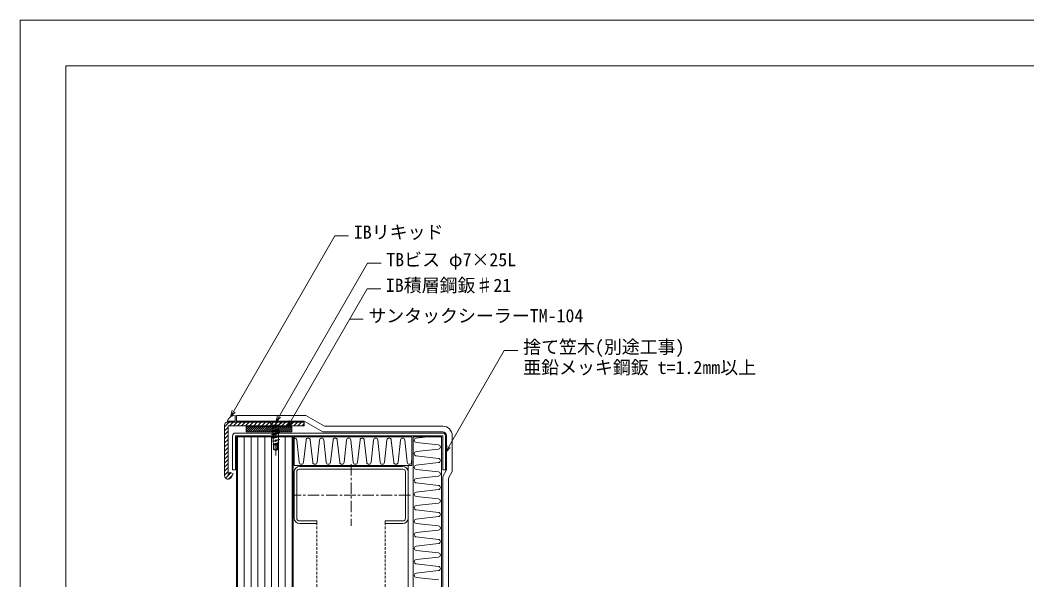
# Model space of a CAD drawing. Units: millimetres, scale not verified. Extents: x -840 to 840, y -594 to 594.
# Drawn here: x -840 to 44, y 103 to 594 of the extents above; entities that cross this region are included whole.
import ezdxf
from ezdxf.enums import TextEntityAlignment as Align

# ---------------------------------------------------------------- set-up
doc = ezdxf.new("R2010")
doc.units = ezdxf.units.MM
doc.header["$LTSCALE"] = 2
doc.linetypes.add('CHAIN1', pattern=[8, 5, -1, 1, -1])
doc.linetypes.add('DASHED1', pattern=[1.8, 1.2, -0.6])
for name, color, linetype, lineweight in [('0-0_輪郭線', 2, 'Continuous', 9), ('0-1_図面枠', 7, 'Continuous', 9), ('0-2_文字', 5, 'Continuous', 9), ('0-6_鋼材(受け鋼鈑)', 7, 'Continuous', 9), ('0-7_躯体', 7, 'Continuous', 9), ('0-8_鋼材(C型・H鋼ｅｔｃ)', 7, 'Continuous', 9), ('0-9_中心線', 2, 'CHAIN1', 9), ('0-A_IBｼｰﾄ', 4, 'Continuous', 9), ('0-B_寸法線', 7, 'Continuous', 9), ('0-C_部材(積層鋼板)', 4, 'Continuous', 9), ('0-D_IBリキッド', 7, 'Continuous', 9), ('0-E_断熱材', 4, 'Continuous', 9), ('0-F_部材(ﾋﾞｽ類)', 7, 'Continuous', 9), ('1-4_ブチルﾃｰﾌﾟ', 4, 'Continuous', 9)]:
    doc.layers.add(name, color=color, linetype=linetype, lineweight=lineweight)
doc.styles.add('ＭＳ ゴシック', font='')
doc.styles.get('ＭＳ ゴシック').set_extended_font_data('MS Gothic')

msp = doc.modelspace()

# ---------------------------------------------------------------- linework, layer by layer
at = {"layer": '0-0_輪郭線'}
msp.add_lwpolyline([(800, 554), (-800, 554), (-800, -554), (800, -554)], close=True, dxfattribs=at)
at = {"layer": '0-1_図面枠'}
msp.add_lwpolyline([(840, -594), (840, 594), (-840, 594), (-840, -594)], close=True, dxfattribs=at)
at = {"layer": '0-6_鋼材(受け鋼鈑)'}
msp.add_line((-469.057, 231.646), (-651.057, 231.646), dxfattribs=at)
for points in [[(-653.457, 229.246), (-653.457, 199.246), (-651.057, 199.246)], [(-651.057, 199.246), (-651.057, 229.246), (-469.057, 229.246), (-469.057, 199.246), (-466.657, 199.246), (-466.657, 229.246)]]:
    msp.add_lwpolyline(points, dxfattribs=at)
for centre, start, end in [((-651.057, 229.246), 90, 180), ((-469.057, 229.246), 0, 90)]:
    msp.add_arc(centre, 2.4, start, end, dxfattribs=at)
at = {"layer": '0-7_躯体'}
for p, q in [((-650.057, 228.246), (-600.457, 228.246)), ((-650.057, -432.454), (-650.057, 228.246)), ((-600.457, -432.454), (-600.457, 228.246)), ((-499.457, 203.246), (-499.457, 197.646)), ((-499.457, 156.846), (-499.457, -432.454))]:
    msp.add_line(p, q, dxfattribs=at)
at = {"layer": '0-7_躯体', "color": 4}
for p, q in [((-649.257, -432.454), (-649.257, 228.246)), ((-643.257, -432.454), (-643.257, 228.246)), ((-637.257, -432.454), (-637.257, 228.246)), ((-631.257, -432.454), (-631.257, 228.246)), ((-625.257, -432.454), (-625.257, 228.246)), ((-619.257, -432.454), (-619.257, 228.246)), ((-613.257, -432.454), (-613.257, 228.246)), ((-607.257, -432.454), (-607.257, 228.246)), ((-601.257, -432.454), (-601.257, 228.246))]:
    msp.add_line(p, q, dxfattribs=at)
at = {"layer": '0-8_鋼材(C型・H鋼ｅｔｃ)'}
for p, q in [((-599.457, 197.646), (-599.457, 156.846)), ((-597.157, 156.846), (-597.157, 197.646)), ((-504.057, 202.246), (-594.857, 202.246)), ((-594.857, 199.946), (-504.057, 199.946)), ((-501.757, 197.646), (-501.757, 156.846)), ((-499.457, 156.846), (-499.457, 197.646))]:
    msp.add_line(p, q, dxfattribs=at)
at = {"layer": '0-8_鋼材(C型・H鋼ｅｔｃ)', "linetype": 'DASHED1'}
for p, q in [((-579.457, -432.454), (-579.457, 152.246)), ((-519.457, -432.454), (-519.457, 152.246))]:
    msp.add_line(p, q, dxfattribs=at)
at = {"layer": '0-8_鋼材(C型・H鋼ｅｔｃ)'}
for points in [[(-594.857, 152.246), (-579.457, 152.246), (-579.457, 154.546), (-594.857, 154.546)], [(-504.057, 154.546), (-519.457, 154.546), (-519.457, 152.246), (-504.057, 152.246)]]:
    msp.add_lwpolyline(points, dxfattribs=at)
for centre, radius, start, end in [((-594.857, 197.646), 4.6, 90, 180), ((-594.857, 197.646), 2.3, 90, 180), ((-504.057, 197.646), 4.6, 0, 90), ((-504.057, 197.646), 2.3, 0, 90), ((-594.857, 156.846), 4.6, 180, 270), ((-594.857, 156.846), 2.3, 180, 270), ((-504.057, 156.846), 2.3, 270, 0), ((-504.057, 156.846), 4.6, 270, 0)]:
    msp.add_arc(centre, radius, start, end, dxfattribs=at)
at = {"layer": '0-9_中心線'}
for p, q in [((-615.632, 211.948), (-615.632, 242.87)), ((-549.457, 204.246), (-549.457, 150.246)), ((-497.457, 177.246), (-601.457, 177.246))]:
    msp.add_line(p, q, dxfattribs=at)
at = {"layer": '0-A_IBｼｰﾄ', "color": 7}
for p, q in [((-589.292, 247.146), (-650.132, 247.146)), ((-650.132, 242.146), (-650.132, 247.146)), ((-590.632, 242.146), (-650.132, 242.146)), ((-590.632, 242.146), (-574.178, 232.646)), ((-589.292, 247.146), (-572.838, 237.646)), ((-469.057, 232.646), (-574.178, 232.646)), ((-469.057, 237.646), (-572.838, 237.646)), ((-465.657, 199.246), (-465.657, 229.246)), ((-460.657, 197.906), (-460.657, 229.246)), ((-465.657, 199.246), (-469.057, 193.357)), ((-460.657, 197.906), (-464.057, 192.017)), ((-469.057, -212.583), (-469.057, 193.357)), ((-464.057, -210.764), (-464.057, 192.017))]:
    msp.add_line(p, q, dxfattribs=at)
for radius in [8.4, 3.4]:
    msp.add_arc((-469.057, 229.246), radius, 0, 90, dxfattribs=at)
at = {"layer": '0-B_寸法線'}
msp.add_line((-550.916, 331.448), (-538.916, 331.448), dxfattribs=at)
for points in [[(-655.433, 245.767), (-563.62, 404.795), (-551.62, 404.795)], [(-615.632, 241.306), (-535.187, 380.642), (-523.187, 380.642)], [(-605.457, 236.979), (-535.519, 358.117), (-523.519, 358.117)], [(-466.657, 214.556), (-414.99, 304.047), (-402.99, 304.047)], [(-651.191, 250.01), (-655.433, 245.767), (-653.88, 251.563)], [(-611.389, 245.549), (-615.632, 241.306), (-614.079, 247.102)], [(-601.215, 241.222), (-605.457, 236.979), (-603.905, 242.775)], [(-462.415, 218.799), (-466.657, 214.556), (-465.105, 220.352)]]:
    msp.add_lwpolyline(points, dxfattribs=at)
at = {"layer": '0-C_部材(積層鋼板)'}
for p, q in [((-660.632, 237.083), (-656.569, 241.146)), ((-656.2, 237.979), (-653.034, 241.146)), ((-652.665, 237.979), (-649.498, 241.146)), ((-649.129, 237.979), (-645.963, 241.146)), ((-645.594, 237.979), (-642.427, 241.146)), ((-642.058, 237.979), (-638.892, 241.146)), ((-638.523, 237.979), (-635.356, 241.146)), ((-634.987, 237.979), (-631.821, 241.146)), ((-631.452, 237.979), (-628.285, 241.146)), ((-627.916, 237.979), (-624.75, 241.146)), ((-624.381, 237.979), (-621.214, 241.146)), ((-620.845, 237.979), (-617.678, 241.146)), ((-613.774, 237.979), (-610.607, 241.146)), ((-610.239, 237.979), (-607.072, 241.146)), ((-606.703, 237.979), (-603.536, 241.146)), ((-603.167, 237.979), (-600.001, 241.146)), ((-599.632, 237.979), (-596.465, 241.146)), ((-596.096, 237.979), (-592.93, 241.146)), ((-592.561, 237.979), (-590.632, 239.908)), ((-660.632, 233.547), (-657.465, 236.714)), ((-660.632, 230.012), (-657.465, 233.178)), ((-657.465, 195.139), (-657.465, 237.479)), ((-660.632, 226.476), (-657.465, 229.643)), ((-660.632, 222.941), (-657.465, 226.107)), ((-660.632, 219.405), (-657.465, 222.572)), ((-660.632, 215.87), (-657.465, 219.036)), ((-660.632, 212.334), (-657.465, 215.501)), ((-660.632, 208.799), (-657.465, 211.965)), ((-660.632, 205.263), (-657.465, 208.43)), ((-660.632, 201.728), (-657.465, 204.894)), ((-660.632, 198.192), (-657.465, 201.359)), ((-660.632, 194.656), (-657.465, 197.823)), ((-659.698, 192.055), (-654.935, 196.818)), ((-657.024, 191.193), (-653.841, 194.376))]:
    msp.add_line(p, q, dxfattribs=at)
at = {"layer": '0-C_部材(積層鋼板)', "color": 7}
for p, q in [((-660.632, 238.646), (-660.632, 194.265)), ((-657.465, 195.139), (-657.465, 237.479))]:
    msp.add_line(p, q, dxfattribs=at)
at = {"layer": '0-C_部材(積層鋼板)'}
for points in [[(-660.632, 238.646), (-660.632, 194.265), (-660.632, 194.271)], [(-656.965, 237.979), (-615.632, 237.979), (-615.632, 241.146), (-658.132, 241.146)], [(-617.31, 237.979), (-615.632, 239.656), (-614.143, 241.146)], [(-654.805, 192.707), (-653.057, 195.734), (-655.8, 197.317), (-657.112, 195.045)]]:
    msp.add_lwpolyline(points, dxfattribs=at)
at = {"layer": '0-C_部材(積層鋼板)', "color": 7}
for points in [[(-656.965, 237.979), (-590.632, 237.979), (-590.632, 241.146), (-658.132, 241.146)], [(-654.805, 192.707), (-653.057, 195.734), (-655.8, 197.317), (-657.112, 195.045)]]:
    msp.add_lwpolyline(points, dxfattribs=at)
at = {"layer": '0-C_部材(積層鋼板)'}
msp.add_lwpolyline([(-590.632, 237.979), (-590.632, 241.146), (-615.632, 241.146), (-615.632, 237.979)], close=True, dxfattribs=at)
for centre, radius, start, end in [((-658.132, 238.646), 2.5, 90, 180), ((-656.965, 237.479), 0.5, 90, 180), ((-657.276, 195.139), 0.19, 180, 330), ((-657.509, 194.268), 3.123, 179.94418, 330)]:
    msp.add_arc(centre, radius, start, end, dxfattribs=at)
at = {"layer": '0-C_部材(積層鋼板)', "color": 7}
for centre, radius, start, end in [((-658.132, 238.646), 2.5, 90, 180), ((-656.965, 237.479), 0.5, 90, 180), ((-657.276, 195.139), 0.19, 180, 330), ((-657.509, 194.268), 3.123, 179.94418, 330)]:
    msp.add_arc(centre, radius, start, end, dxfattribs=at)
at = {"layer": '0-D_IBリキッド'}
for q in [(-658.132, 242.146), (-651.132, 247.146)]:
    msp.add_line((-651.132, 242.146), q, dxfattribs=at)
msp.add_arc((-651.132, 239.746), 7.4, 90, 161.07536, dxfattribs=at)
at = {"layer": '0-E_断熱材', "color": 7}
for p, q in [((-599.457, 228.246), (-496.057, 228.246)), ((-599.457, 203.246), (-599.457, 228.246)), ((-496.057, 203.246), (-496.057, 228.246)), ((-495.057, -233.754), (-495.057, 228.246)), ((-496.057, 203.246), (-599.457, 203.246))]:
    msp.add_line(p, q, dxfattribs=at)
at = {"layer": '0-E_断熱材'}
for p, q in [((-597.141, 225.524), (-594.974, 205.967)), ((-589.051, 225.524), (-591.218, 205.967)), ((-585.295, 225.524), (-583.128, 205.967)), ((-577.205, 225.524), (-579.373, 205.967)), ((-573.45, 225.524), (-571.283, 205.967)), ((-565.36, 225.524), (-567.527, 205.967)), ((-561.604, 225.524), (-559.437, 205.967)), ((-553.514, 225.524), (-555.681, 205.967)), ((-549.758, 225.524), (-547.591, 205.967)), ((-541.669, 225.524), (-543.836, 205.967)), ((-537.913, 225.524), (-535.746, 205.967)), ((-529.823, 225.524), (-531.99, 205.967)), ((-526.067, 225.524), (-523.9, 205.967)), ((-517.977, 225.524), (-520.144, 205.967)), ((-514.222, 225.524), (-512.055, 205.967)), ((-506.132, 225.524), (-508.299, 205.967)), ((-502.376, 225.524), (-500.209, 205.967)), ((-482.557, 228.246), (-492.336, 227.162)), ((-472.779, 221.239), (-492.336, 223.406)), ((-472.779, 217.484), (-492.336, 215.316)), ((-496.057, 209.539), (-496.453, 205.967)), ((-472.779, 209.394), (-492.336, 211.561)), ((-472.779, 205.638), (-492.336, 203.471)), ((-472.779, 197.548), (-492.336, 199.715)), ((-472.779, 193.792), (-492.336, 191.625)), ((-472.779, 185.702), (-492.336, 187.87)), ((-472.779, 181.947), (-492.336, 179.78)), ((-472.779, 173.857), (-492.336, 176.024)), ((-472.779, 170.101), (-492.336, 167.934)), ((-472.779, 162.011), (-492.336, 164.178)), ((-472.779, 158.255), (-492.336, 156.088)), ((-472.779, 150.166), (-492.336, 152.333)), ((-472.779, 146.41), (-492.336, 144.243)), ((-472.779, 138.32), (-492.336, 140.487)), ((-472.779, 134.564), (-492.336, 132.397)), ((-472.779, 126.474), (-492.336, 128.641)), ((-472.779, 122.719), (-492.336, 120.552)), ((-472.779, 114.629), (-492.336, 116.796)), ((-472.779, 110.873), (-492.336, 108.706)), ((-472.779, 102.783), (-492.336, 104.95))]:
    msp.add_line(p, q, dxfattribs=at)
at = {"layer": '0-E_断熱材', "color": 7}
msp.add_lwpolyline([(-495.057, 228.246), (-470.057, 228.246), (-470.057, -233.754), (-495.057, -233.754)], dxfattribs=at)
at = {"layer": '0-E_断熱材'}
for centre, start, end in [((-599.019, 225.348), 5.35135, 103.44688), ((-587.173, 225.348), 5.35135, 174.64865), ((-575.328, 225.348), 5.35135, 174.64865), ((-563.482, 225.348), 5.35135, 174.64865), ((-551.636, 225.348), 5.35135, 174.64865), ((-539.791, 225.348), 5.35135, 174.64865), ((-527.945, 225.348), 5.35135, 174.64865), ((-516.1, 225.348), 5.35135, 174.64865), ((-504.254, 225.348), 5.35135, 174.64865), ((-492.16, 225.284), 95.35135, 264.64865), ((-472.955, 219.361), 275.35135, 84.64865), ((-492.16, 213.439), 95.35135, 264.64865), ((-593.096, 206.143), 185.35135, 354.64865), ((-581.25, 206.143), 185.35135, 354.64865), ((-569.405, 206.143), 185.35135, 354.64865), ((-557.559, 206.143), 185.35135, 354.64865), ((-545.714, 206.143), 185.35135, 354.64865), ((-533.868, 206.143), 185.35135, 354.64865), ((-522.022, 206.143), 185.35135, 354.64865), ((-510.177, 206.143), 185.35135, 354.64865), ((-498.331, 206.143), 185.35135, 354.64865), ((-492.16, 201.593), 95.35135, 264.64865), ((-472.955, 207.516), 275.35135, 84.64865), ((-472.955, 195.67), 275.35135, 84.64865), ((-492.16, 189.747), 95.35135, 264.64865), ((-472.955, 183.825), 275.35135, 84.64865), ((-492.16, 177.902), 95.35135, 264.64865), ((-492.16, 166.056), 95.35135, 264.64865), ((-472.955, 171.979), 275.35135, 84.64865), ((-472.955, 160.133), 275.35135, 84.64865), ((-492.16, 154.211), 95.35135, 264.64865), ((-492.16, 142.365), 95.35135, 264.64865), ((-472.955, 148.288), 275.35135, 84.64865), ((-472.955, 136.442), 275.35135, 84.64865), ((-492.16, 130.519), 95.35135, 264.64865), ((-472.955, 124.597), 275.35135, 84.64865), ((-492.16, 118.674), 95.35135, 264.64865), ((-492.16, 106.828), 95.35135, 264.64865), ((-472.955, 112.751), 275.35135, 84.64865)]:
    msp.add_arc(centre, 1.886, start, end, dxfattribs=at)
at = {"layer": '0-F_部材(ﾋﾞｽ類)'}
for p, q in [((-621.146, 241.306), (-610.118, 241.306)), ((-621.146, 241.306), (-621.146, 241.146)), ((-621.146, 241.146), (-610.118, 241.146)), ((-618.398, 238.398), (-621.146, 241.146)), ((-612.866, 238.398), (-610.118, 241.146)), ((-610.118, 241.306), (-610.118, 241.146)), ((-618.398, 238.398), (-612.866, 238.398)), ((-618.398, 238.398), (-618.398, 237.191)), ((-618.398, 237.191), (-612.866, 237.191)), ((-618.138, 233.751), (-618.138, 236.867)), ((-618.132, 237.1), (-618.132, 237.191)), ((-618.132, 230.657), (-618.132, 232.953)), ((-618.132, 227.594), (-618.132, 229.859)), ((-617.178, 237.101), (-617.158, 237.101)), ((-617.178, 237.014), (-617.158, 237.014)), ((-613.138, 235.277), (-613.138, 237.191)), ((-613.132, 232.181), (-613.132, 234.451)), ((-613.132, 229.119), (-613.132, 231.356)), ((-612.866, 238.398), (-612.866, 237.191)), ((-618.505, 224.475), (-618.01, 224.475)), ((-618.01, 226.73), (-617.872, 224.53)), ((-618.01, 224.475), (-613.172, 225.988)), ((-612.457, 225.988), (-618.01, 224.475)), ((-613.172, 225.493), (-618.01, 224.173)), ((-618.01, 221.795), (-617.872, 221.795)), ((-617.872, 224.173), (-617.706, 221.865)), ((-612.952, 223.335), (-617.872, 221.795)), ((-613.31, 223.115), (-617.872, 221.658)), ((-617.442, 221.308), (-617.707, 221.725)), ((-617.222, 217.81), (-617.222, 221.308)), ((-615.632, 221.308), (-614.837, 222.628)), ((-615.632, 216.308), (-615.632, 221.308)), ((-615.258, 221.929), (-613.877, 221.929)), ((-613.877, 217.628), (-613.877, 221.929)), ((-613.722, 221.308), (-613.455, 223.057)), ((-613.311, 225.446), (-613.455, 223.251)), ((-612.952, 223.335), (-613.31, 223.115)), ((-613.172, 228.27), (-613.255, 225.988)), ((-612.952, 223.335), (-613.255, 223.335)), ((-612.457, 225.988), (-613.172, 225.988)), ((-612.457, 225.988), (-613.172, 225.493)), ((-617.222, 217.81), (-617.607, 217.325)), ((-615.632, 216.308), (-617.607, 217.325)), ((-615.582, 216.333), (-617.222, 217.81)), ((-615.632, 216.308), (-613.575, 217.325)), ((-615.631, 216.374), (-613.877, 217.628)), ((-613.575, 217.325), (-613.877, 217.628))]:
    msp.add_line(p, q, dxfattribs=at)
for points in [[(-611.935, 235.143), (-613.172, 235.281), (-618.01, 233.768), (-619.33, 233.592), (-618.01, 232.888), (-613.172, 234.428)], [(-611.935, 232.048), (-613.172, 232.186), (-618.01, 230.673), (-619.33, 230.497), (-618.01, 229.793), (-613.172, 231.333)], [(-611.935, 228.985), (-613.172, 229.123), (-618.01, 227.61), (-619.33, 227.434), (-618.01, 226.73), (-613.172, 228.27)]]:
    msp.add_lwpolyline(points, close=True, dxfattribs=at)
for points in [[(-612.177, 235.17), (-613.119, 235.056), (-613.448, 235.001), (-613.776, 234.939), (-614.104, 234.869), (-614.432, 234.793), (-614.758, 234.709), (-615.084, 234.619), (-615.408, 234.523), (-615.731, 234.422), (-616.053, 234.315), (-616.231, 234.247), (-616.414, 234.18), (-616.6, 234.112), (-616.79, 234.045), (-616.984, 233.977), (-617.182, 233.91), (-617.385, 233.842), (-617.592, 233.775), (-617.804, 233.707), (-618.021, 233.64), (-618.149, 233.616), (-618.277, 233.596), (-618.406, 233.578), (-618.536, 233.564), (-618.665, 233.552), (-618.793, 233.542), (-618.92, 233.535), (-619.045, 233.531), (-619.167, 233.528), (-619.209, 233.528)], [(-612.177, 232.075), (-613.119, 231.961), (-613.448, 231.907), (-613.776, 231.844), (-614.104, 231.775), (-614.432, 231.698), (-614.758, 231.614), (-615.084, 231.525), (-615.408, 231.429), (-615.731, 231.327), (-616.053, 231.22), (-616.231, 231.152), (-616.414, 231.085), (-616.6, 231.017), (-616.79, 230.95), (-616.984, 230.882), (-617.182, 230.815), (-617.385, 230.747), (-617.592, 230.68), (-617.804, 230.612), (-618.021, 230.545), (-618.149, 230.521), (-618.277, 230.501), (-618.406, 230.483), (-618.536, 230.469), (-618.665, 230.457), (-618.793, 230.448), (-618.92, 230.441), (-619.045, 230.436), (-619.167, 230.433), (-619.209, 230.433)], [(-611.935, 235.143), (-613.127, 234.99), (-613.461, 234.93), (-613.794, 234.863), (-614.125, 234.789), (-614.453, 234.71), (-614.779, 234.625), (-615.102, 234.534), (-615.422, 234.437), (-615.739, 234.336), (-616.053, 234.228), (-616.231, 234.161), (-616.414, 234.093), (-616.6, 234.026), (-616.79, 233.958), (-616.984, 233.891), (-617.182, 233.823), (-617.385, 233.756), (-617.592, 233.688), (-617.804, 233.621), (-618.021, 233.553), (-618.133, 233.537), (-618.25, 233.523), (-618.371, 233.51), (-618.495, 233.498), (-618.622, 233.487), (-618.752, 233.476), (-618.884, 233.467), (-619.018, 233.458), (-619.072, 233.455)], [(-611.935, 232.048), (-613.127, 231.895), (-613.461, 231.835), (-613.794, 231.768), (-614.125, 231.695), (-614.453, 231.615), (-614.779, 231.53), (-615.102, 231.439), (-615.422, 231.343), (-615.739, 231.241), (-616.053, 231.134), (-616.231, 231.066), (-616.414, 230.999), (-616.6, 230.931), (-616.79, 230.864), (-616.984, 230.796), (-617.182, 230.729), (-617.385, 230.661), (-617.592, 230.594), (-617.804, 230.526), (-618.021, 230.459), (-618.133, 230.443), (-618.25, 230.428), (-618.371, 230.415), (-618.495, 230.403), (-618.622, 230.392), (-618.752, 230.382), (-618.884, 230.372), (-619.018, 230.363), (-619.072, 230.36)], [(-617.452, 237.191), (-618.486, 237.053), (-617.166, 236.349), (-614.522, 237.191)], [(-617.178, 237.101), (-617.306, 237.077), (-617.434, 237.056), (-617.563, 237.039), (-617.693, 237.025), (-617.822, 237.013), (-617.95, 237.003), (-618.077, 236.996), (-618.201, 236.992), (-618.324, 236.989), (-618.366, 236.989)], [(-617.178, 237.014), (-617.29, 236.998), (-617.407, 236.984), (-617.528, 236.971), (-617.652, 236.959), (-617.779, 236.948), (-617.909, 236.937), (-618.041, 236.928), (-618.174, 236.919), (-618.229, 236.916)], [(-616.89, 237.191), (-616.961, 237.168), (-617.178, 237.101), (-617.158, 237.101)], [(-616.622, 237.191), (-616.749, 237.149), (-616.961, 237.082), (-617.178, 237.014), (-617.158, 237.014)], [(-612.177, 229.012), (-613.119, 228.898), (-613.448, 228.844), (-613.776, 228.782), (-614.104, 228.712), (-614.432, 228.635), (-614.758, 228.552), (-615.084, 228.462), (-615.408, 228.366), (-615.731, 228.264), (-616.053, 228.157), (-616.231, 228.09), (-616.414, 228.022), (-616.6, 227.955), (-616.79, 227.887), (-616.984, 227.82), (-617.182, 227.752), (-617.385, 227.685), (-617.592, 227.617), (-617.804, 227.55), (-618.021, 227.482), (-618.149, 227.458), (-618.277, 227.438), (-618.406, 227.421), (-618.536, 227.406), (-618.665, 227.394), (-618.793, 227.385), (-618.92, 227.378), (-619.045, 227.373), (-619.167, 227.37), (-619.209, 227.37)], [(-611.935, 228.985), (-613.127, 228.833), (-613.461, 228.772), (-613.794, 228.705), (-614.125, 228.632), (-614.453, 228.552), (-614.779, 228.467), (-615.102, 228.376), (-615.422, 228.28), (-615.739, 228.178), (-616.053, 228.071), (-616.231, 228.003), (-616.414, 227.936), (-616.6, 227.868), (-616.79, 227.801), (-616.984, 227.733), (-617.182, 227.666), (-617.385, 227.598), (-617.592, 227.531), (-617.804, 227.463), (-618.021, 227.396), (-618.133, 227.38), (-618.25, 227.365), (-618.371, 227.352), (-618.495, 227.34), (-618.622, 227.329), (-618.752, 227.319), (-618.884, 227.309), (-619.018, 227.3), (-619.072, 227.297)], [(-618.01, 224.475), (-618.505, 224.475), (-618.01, 224.173)], [(-613.255, 223.335), (-617.872, 221.795), (-618.01, 221.795), (-617.872, 221.658)], [(-617.607, 217.325), (-617.607, 221.308), (-613.575, 221.308), (-613.575, 217.325)], [(-615.632, 216.378), (-614.317, 218.162), (-614.317, 221.308)]]:
    msp.add_lwpolyline(points, dxfattribs=at)
at = {"layer": '1-4_ブチルﾃｰﾌﾟ'}
for p, q in [((-641.465, 236.198), (-640.684, 236.979)), ((-641.465, 234.43), (-638.916, 236.979)), ((-641.465, 232.662), (-637.148, 236.979)), ((-639.714, 232.646), (-635.381, 236.979)), ((-637.946, 232.646), (-633.613, 236.979)), ((-636.178, 232.646), (-631.845, 236.979)), ((-634.411, 232.646), (-630.077, 236.979)), ((-632.643, 232.646), (-628.31, 236.979)), ((-630.875, 232.646), (-626.542, 236.979)), ((-629.107, 232.646), (-624.774, 236.979)), ((-627.34, 232.646), (-623.006, 236.979)), ((-625.572, 232.646), (-621.239, 236.979)), ((-623.804, 232.646), (-619.471, 236.979)), ((-622.036, 232.646), (-617.703, 236.979)), ((-620.269, 232.646), (-615.935, 236.979)), ((-618.501, 232.646), (-614.167, 236.979)), ((-616.733, 232.646), (-612.4, 236.979)), ((-614.965, 232.646), (-610.632, 236.979)), ((-613.197, 232.646), (-608.864, 236.979)), ((-611.43, 232.646), (-607.096, 236.979)), ((-609.662, 232.646), (-605.329, 236.979)), ((-607.894, 232.646), (-603.561, 236.979)), ((-606.126, 232.646), (-601.793, 236.979)), ((-604.359, 232.646), (-601.465, 235.539)), ((-602.591, 232.646), (-601.465, 233.771))]:
    msp.add_line(p, q, dxfattribs=at)
at = {"layer": '1-4_ブチルﾃｰﾌﾟ', "color": 7}
msp.add_lwpolyline([(-641.465, 232.646), (-601.465, 232.646), (-601.465, 236.979), (-641.465, 236.979)], close=True, dxfattribs=at)
at = {"layer": '1-4_ブチルﾃｰﾌﾟ'}
msp.add_lwpolyline([(-641.465, 232.646), (-601.465, 232.646), (-601.465, 236.979), (-641.465, 236.979)], close=True, dxfattribs=at)

# ---------------------------------------------------------------- texts
at = {"layer": '0-2_文字', "color": 7, "style": 'ＭＳ ゴシック'}
for s, p in [('IBリキッド', (-547.079, 398.736)), ('TBビス φ7×25L', (-518.647, 374.583)), ('IB積層鋼鈑♯21', (-518.979, 352.058)), ('サンタックシーラーTM-104', (-534.375, 325.389)), ('捨て笠木(別途工事)', (-398.45, 297.988)), ('亜鉛メッキ鋼鈑 t=1.2㎜以上', (-398.45, 279.988))]:
    msp.add_text(s, height=11.54, dxfattribs=at).set_placement(p, align=Align.BOTTOM_LEFT)

doc.saveas('drawing.dxf')
